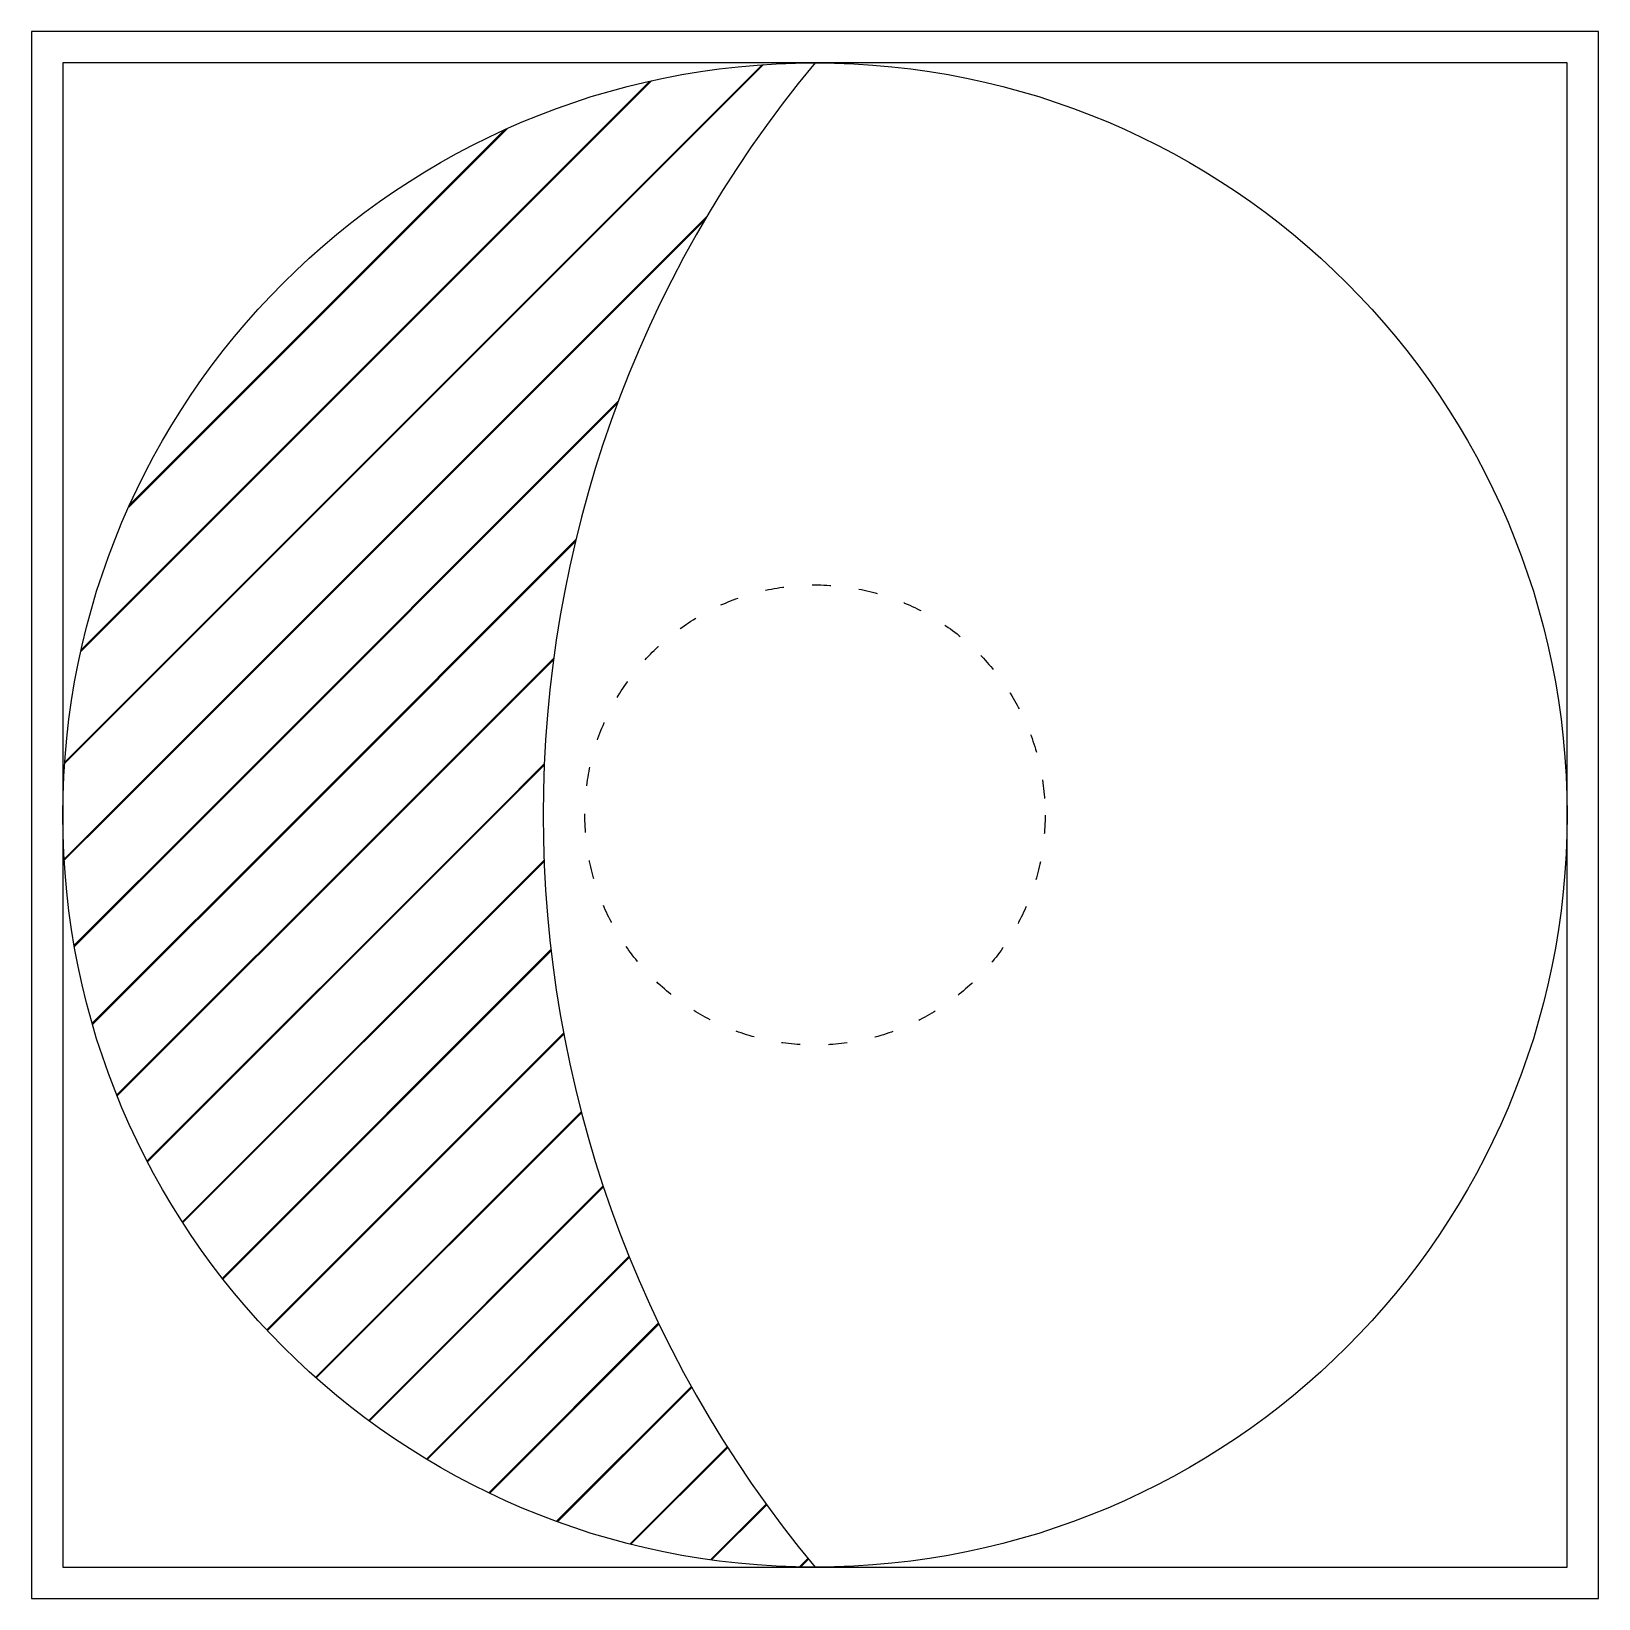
# Model space of a CAD drawing. Header units: millimetres. Extents: x 0 to 1000, y 0 to 1000.
import ezdxf

# ---------------------------------------------------------------- set-up
doc = ezdxf.new("R2010")
doc.units = ezdxf.units.MM
doc.linetypes.add('ACAD_ISO03W100', pattern=[30, 12, -18])
doc.layers.get('0').update_dxf_attribs({"color": 2})
doc.layers.add('1', color=1, linetype='Continuous')
doc.layers.add('2', color=7, linetype='Continuous')

msp = doc.modelspace()

# ---------------------------------------------------------------- linework, layer by layer
at = {"color": 2}
msp.add_lwpolyline([(0, 0), (1000, 0), (1000, 1000), (0, 1000)], close=True, dxfattribs=at)
at = {"layer": '1', "color": 1}
for p, q in [((980, 980), (20, 980)), ((20, 980), (20, 20)), ((980, 20), (980, 980)), ((20, 20), (980, 20))]:
    msp.add_line(p, q, dxfattribs=at)
at = {"layer": '2'}
for p, q in [((21.2, 532.8), (467.2, 978.8)), ((21.3, 533.7), (466.3, 978.7)), ((31.7, 604.6), (395.4, 968.3)), ((31.9, 605.7), (394.3, 968.1)), ((62.2, 696.5), (303.5, 937.8)), ((62.9, 698.1), (301.9, 937.1)), ((49, 500), (431.1, 882.1)), ((49.9, 500), (429.9, 880)), ((110.4, 500), (374.6, 764.3)), ((111.3, 500), (374.1, 762.9)), ((171.8, 500), (347.4, 675.7)), ((172.7, 500), (347.2, 674.5)), ((233.2, 500), (333.3, 600.1)), ((234, 500), (333.2, 599.1)), ((294.6, 500), (327.3, 532.7)), ((295.4, 500), (327.3, 531.8)), ((20.9, 471.9), (49, 500)), ((21, 471.1), (49.9, 500)), ((27.4, 417), (110.4, 500)), ((27.5, 416.2), (111.3, 500)), ((39.1, 366.4), (172.7, 500)), ((54.6, 321.4), (233.2, 500)), ((54.8, 320.8), (234, 500)), ((73.9, 279.3), (294.6, 500)), ((74.2, 278.7), (295.4, 500)), ((38.9, 367.1), (171.8, 500)), ((96.4, 240.4), (327.1, 471.2)), ((96.7, 239.9), (327.2, 470.4)), ((121.9, 204.5), (331.5, 414.2)), ((122.3, 204), (331.6, 413.4)), ((150.2, 171.5), (339.6, 360.9)), ((150.6, 171), (339.7, 360.1)), ((181.3, 141.2), (350.8, 310.7)), ((181.8, 140.8), (351, 310)), ((215.3, 113.7), (364.9, 263.4)), ((215.8, 113.4), (365.1, 262.7)), ((252.1, 89.1), (381.4, 218.5)), ((252.6, 88.8), (381.6, 217.9)), ((291.9, 67.6), (400.2, 175.9)), ((292.5, 67.3), (400.5, 175.3)), ((335.1, 49.4), (421.1, 135.4)), ((335.7, 49.1), (421.4, 134.8)), ((382, 34.9), (444, 96.9)), ((382.6, 34.7), (444.3, 96.4)), ((433.3, 24.8), (468.8, 60.3)), ((434, 24.7), (469.2, 59.8)), ((490.1, 20.2), (495.5, 25.6)), ((490.9, 20.2), (495.9, 25.1))]:
    msp.add_line(p, q, dxfattribs=at)
msp.add_circle((500, 500), 479.9, dxfattribs=at)
at = {"layer": '2', "linetype": 'ACAD_ISO03W100'}
msp.add_circle((500, 500), 146.8, dxfattribs=at)
at = {"layer": '2'}
msp.add_arc((1077.3, 500), 750.7, 140.2646, 219.7354, dxfattribs=at)

doc.saveas('drawing.dxf')
